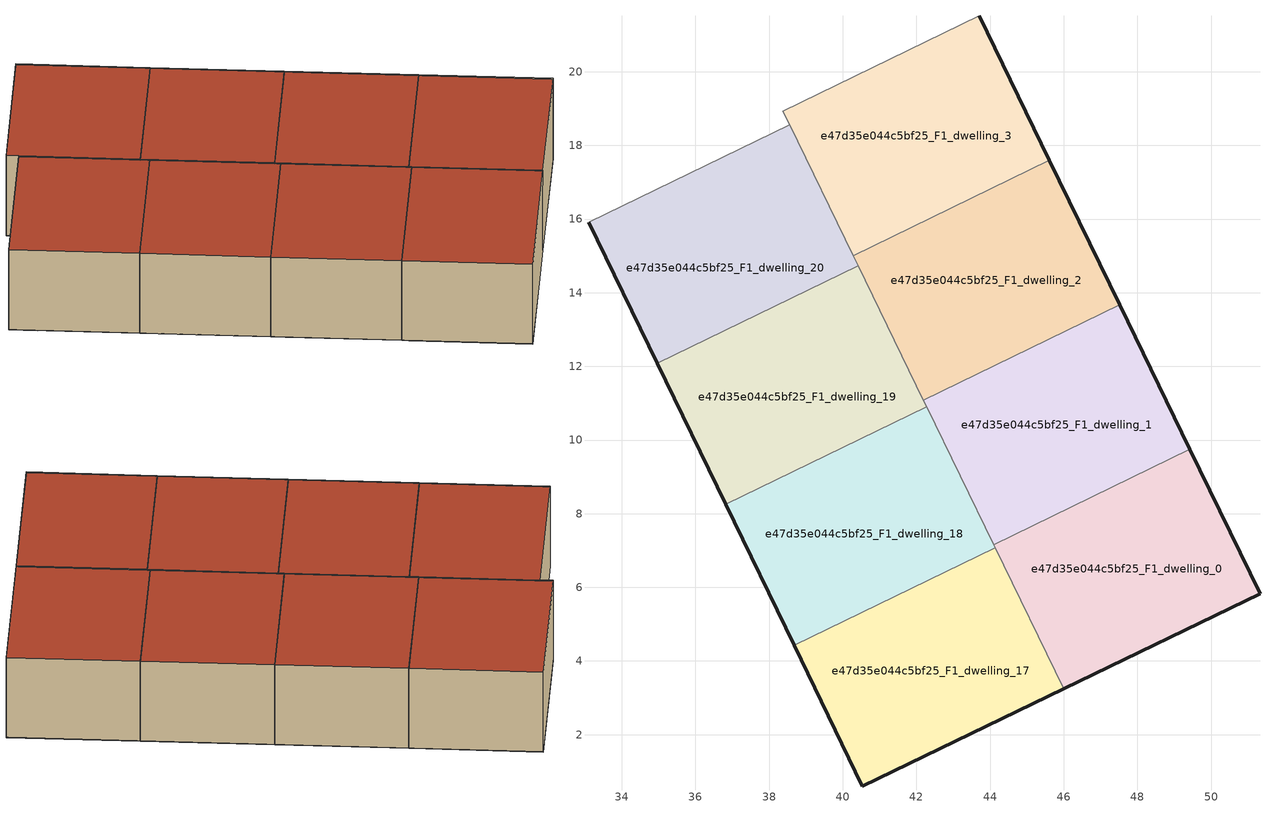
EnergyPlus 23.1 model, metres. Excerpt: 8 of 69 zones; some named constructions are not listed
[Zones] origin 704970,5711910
e47d35e044c5bf25_F1_dwelling_0
 floor to e47d35e044c5bf25_F0_dwelling_0 (EU_floor_Construction): 51.33,5.82 49.42,9.75 44.09,7.16 46,3.24 z3
 wall outside (EU_wall_Construction): 49.42,9.75 51.33,5.82 46,3.24 z3:6
 wall to e47d35e044c5bf25_F1_dwelling_1 (EU_wall_Construction): 44.09,7.16 49.42,9.75 z3:6
 wall to e47d35e044c5bf25_F1_dwelling_17 (EU_wall_Construction): 46,3.24 44.14,7.08 z3:6
 wall to e47d35e044c5bf25_F1_dwelling_18 (EU_wall_Construction): 44.14,7.08 44.09,7.16 z3:6
 roof outside (EU_roof_Construction): 49.42,9.75 51.33,5.82 46,3.24 44.09,7.16 z6
e47d35e044c5bf25_F1_dwelling_1
 floor to e47d35e044c5bf25_F0_dwelling_1 (EU_floor_Construction): 49.42,9.75 47.52,13.67 42.19,11.08 44.09,7.16 z3
 wall outside (EU_wall_Construction): 47.52,13.67 49.42,9.75 z3:6
 wall to e47d35e044c5bf25_F1_dwelling_2 (EU_wall_Construction): 42.19,11.08 47.52,13.67 z3:6
 wall to e47d35e044c5bf25_F1_dwelling_18 (EU_wall_Construction): 44.09,7.16 42.28,10.91 z3:6
 wall to e47d35e044c5bf25_F1_dwelling_19 (EU_wall_Construction): 42.28,10.91 42.19,11.08 z3:6
 roof outside (EU_roof_Construction): 47.52,13.67 49.42,9.75 44.09,7.16 42.19,11.08 z6
e47d35e044c5bf25_F1_dwelling_17
 floor to e47d35e044c5bf25_F0_dwelling_17 (EU_floor_Construction): 46,3.24 44.24,6.86 38.78,4.21 40.54,0.6 z3
 floor to e47d35e044c5bf25_F0_dwelling_18 (EU_floor_Construction): 44.24,6.86 44.14,7.08 38.68,4.42 38.78,4.21 z3
 wall outside (EU_wall_Construction): 46,3.24 40.54,0.6 38.68,4.42 z3:6
 wall to e47d35e044c5bf25_F1_dwelling_18 (EU_wall_Construction): 38.68,4.42 44.14,7.08 z3:6
 roof outside (EU_roof_Construction): 44.14,7.08 46,3.24 40.54,0.6 38.68,4.42 z6
e47d35e044c5bf25_F1_dwelling_18
 floor to e47d35e044c5bf25_F0_dwelling_18 (EU_floor_Construction): 44.14,7.08 42.48,10.48 37.02,7.83 38.68,4.42 z3
 floor to e47d35e044c5bf25_F0_dwelling_19 (EU_floor_Construction): 42.48,10.48 42.28,10.91 36.82,8.25 37.02,7.83 z3
 wall outside (EU_wall_Construction): 38.68,4.42 36.82,8.25 z3:6
 wall to e47d35e044c5bf25_F1_dwelling_19 (EU_wall_Construction): 36.82,8.25 42.28,10.91 z3:6
 roof outside (EU_roof_Construction): 42.28,10.91 44.14,7.08 38.68,4.42 36.82,8.25 z6
e47d35e044c5bf25_F1_dwelling_19
 floor to e47d35e044c5bf25_F0_dwelling_19 (EU_floor_Construction): 42.28,10.91 40.73,14.09 35.27,11.44 36.82,8.25 z3
 floor to e47d35e044c5bf25_F0_dwelling_20 (EU_floor_Construction): 40.73,14.09 40.42,14.73 34.96,12.08 35.27,11.44 z3
 wall outside (EU_wall_Construction): 36.82,8.25 34.96,12.08 z3:6
 wall to e47d35e044c5bf25_F1_dwelling_20 (EU_wall_Construction): 34.96,12.08 40.42,14.73 z3:6
 wall to e47d35e044c5bf25_F1_dwelling_2 (EU_wall_Construction): 40.42,14.73 42.19,11.08 z3:6
 roof outside (EU_roof_Construction): 40.42,14.73 42.28,10.91 36.82,8.25 34.96,12.08 z6
e47d35e044c5bf25_F1_dwelling_2
 floor to e47d35e044c5bf25_F0_dwelling_2 (EU_floor_Construction): 47.52,13.67 45.61,17.6 40.28,15.01 42.19,11.08 z3
 wall outside (EU_wall_Construction): 45.61,17.6 47.52,13.67 z3:6
 wall to e47d35e044c5bf25_F1_dwelling_3 (EU_wall_Construction): 40.28,15.01 45.61,17.6 z3:6
 wall to e47d35e044c5bf25_F1_dwelling_20 (EU_wall_Construction): 40.42,14.73 40.28,15.01 z3:6
 roof outside (EU_roof_Construction): 45.61,17.6 47.52,13.67 42.19,11.08 40.28,15.01 z6
e47d35e044c5bf25_F1_dwelling_20
 floor to e47d35e044c5bf25_F0_dwelling_21 (EU_floor_Construction): 38.97,17.71 38.56,18.56 33.1,15.91 33.51,15.06 z3
 floor adiabatic (EU_floor_Construction): 40.42,14.73 38.56,18.56 38.97,17.71 33.51,15.06 33.1,15.91 34.96,12.08 z3
 wall outside (EU_wall_Construction): 34.96,12.08 33.1,15.91 z3:6
 wall to e47d35e044c5bf25_F1_dwelling_21 (EU_wall_Construction): 33.1,15.91 38.56,18.56 z3:6
 wall to e47d35e044c5bf25_F1_dwelling_3 (EU_wall_Construction): 38.56,18.56 40.28,15.01 z3:6
 roof outside (EU_roof_Construction): 38.56,18.56 40.42,14.73 34.96,12.08 33.1,15.91 z6
e47d35e044c5bf25_F1_dwelling_3
 floor to e47d35e044c5bf25_F0_dwelling_3 (EU_floor_Construction): 45.61,17.6 43.7,21.52 38.38,18.93 40.28,15.01 z3
 wall outside (EU_wall_Construction): 43.7,21.52 45.61,17.6 z3:6
 wall to e47d35e044c5bf25_F1_dwelling_4 (EU_wall_Construction): 38.38,18.93 43.7,21.52 z3:6
 wall to e47d35e044c5bf25_F1_dwelling_21 (EU_wall_Construction): 38.56,18.56 38.38,18.93 z3:6
 roof outside (EU_roof_Construction): 43.7,21.52 45.61,17.6 40.28,15.01 38.38,18.93 z6
[HVACTEMPLATE:THERMOSTAT] Constant Heating Setpoint=20; Constant Cooling Setpoint=50
EU_HeatOnly_e47d35e044c5bf25_F0_dwelling_0; EU_HeatOnly_e47d35e044c5bf25_F0_dwelling_1; EU_HeatOnly_e47d35e044c5bf25_F0_dwelling_2; EU_HeatOnly_e47d35e044c5bf25_F0_dwelling_3; EU_HeatOnly_e47d35e044c5bf25_F0_dwelling_4; EU_HeatOnly_e47d35e044c5bf25_F0_dwelling_5; EU_HeatOnly_e47d35e044c5bf25_F0_dwelling_6; EU_HeatOnly_e47d35e044c5bf25_F0_dwelling_7; EU_HeatOnly_e47d35e044c5bf25_F0_dwelling_8; EU_HeatOnly_e47d35e044c5bf25_F0_dwelling_9; EU_HeatOnly_e47d35e044c5bf25_F0_dwelling_10; EU_HeatOnly_e47d35e044c5bf25_F0_dwelling_11; EU_HeatOnly_e47d35e044c5bf25_F0_dwelling_12; EU_HeatOnly_e47d35e044c5bf25_F0_dwelling_13; EU_HeatOnly_e47d35e044c5bf25_F0_dwelling_14; EU_HeatOnly_e47d35e044c5bf25_F0_dwelling_15; EU_HeatOnly_e47d35e044c5bf25_F0_dwelling_16; EU_HeatOnly_e47d35e044c5bf25_F0_dwelling_17; EU_HeatOnly_e47d35e044c5bf25_F0_dwelling_18; EU_HeatOnly_e47d35e044c5bf25_F0_dwelling_19; EU_HeatOnly_e47d35e044c5bf25_F0_dwelling_20; EU_HeatOnly_e47d35e044c5bf25_F0_dwelling_21; EU_HeatOnly_e47d35e044c5bf25_F0_dwelling_22; EU_HeatOnly_e47d35e044c5bf25_F0_dwelling_23; EU_HeatOnly_e47d35e044c5bf25_F0_dwelling_24; EU_HeatOnly_e47d35e044c5bf25_F0_dwelling_25; EU_HeatOnly_e47d35e044c5bf25_F0_dwelling_26; EU_HeatOnly_e47d35e044c5bf25_F0_dwelling_27; EU_HeatOnly_e47d35e044c5bf25_F0_dwelling_28; EU_HeatOnly_e47d35e044c5bf25_F0_dwelling_29; EU_HeatOnly_e47d35e044c5bf25_F0_dwelling_30; EU_HeatOnly_e47d35e044c5bf25_F0_dwelling_31; EU_HeatOnly_e47d35e044c5bf25_F0_dwelling_32; EU_HeatOnly_e47d35e044c5bf25_F0_dwelling_33; EU_HeatOnly_e47d35e044c5bf25_F0_dwelling_34; EU_HeatOnly_e47d35e044c5bf25_F1_dwelling_0; EU_HeatOnly_e47d35e044c5bf25_F1_dwelling_1; EU_HeatOnly_e47d35e044c5bf25_F1_dwelling_2; EU_HeatOnly_e47d35e044c5bf25_F1_dwelling_3; EU_HeatOnly_e47d35e044c5bf25_F1_dwelling_4; EU_HeatOnly_e47d35e044c5bf25_F1_dwelling_5; EU_HeatOnly_e47d35e044c5bf25_F1_dwelling_6; EU_HeatOnly_e47d35e044c5bf25_F1_dwelling_7; EU_HeatOnly_e47d35e044c5bf25_F1_dwelling_8; EU_HeatOnly_e47d35e044c5bf25_F1_dwelling_9; EU_HeatOnly_e47d35e044c5bf25_F1_dwelling_10; EU_HeatOnly_e47d35e044c5bf25_F1_dwelling_11; EU_HeatOnly_e47d35e044c5bf25_F1_dwelling_12; EU_HeatOnly_e47d35e044c5bf25_F1_dwelling_13; EU_HeatOnly_e47d35e044c5bf25_F1_dwelling_14; EU_HeatOnly_e47d35e044c5bf25_F1_dwelling_15; EU_HeatOnly_e47d35e044c5bf25_F1_dwelling_16; EU_HeatOnly_e47d35e044c5bf25_F1_dwelling_17; EU_HeatOnly_e47d35e044c5bf25_F1_dwelling_18; EU_HeatOnly_e47d35e044c5bf25_F1_dwelling_19; EU_HeatOnly_e47d35e044c5bf25_F1_dwelling_20; EU_HeatOnly_e47d35e044c5bf25_F1_dwelling_21; EU_HeatOnly_e47d35e044c5bf25_F1_dwelling_22; EU_HeatOnly_e47d35e044c5bf25_F1_dwelling_23; EU_HeatOnly_e47d35e044c5bf25_F1_dwelling_24; EU_HeatOnly_e47d35e044c5bf25_F1_dwelling_25; EU_HeatOnly_e47d35e044c5bf25_F1_dwelling_26; EU_HeatOnly_e47d35e044c5bf25_F1_dwelling_27; EU_HeatOnly_e47d35e044c5bf25_F1_dwelling_28; EU_HeatOnly_e47d35e044c5bf25_F1_dwelling_29; EU_HeatOnly_e47d35e044c5bf25_F1_dwelling_30; EU_HeatOnly_e47d35e044c5bf25_F1_dwelling_31; EU_HeatOnly_e47d35e044c5bf25_F1_dwelling_32; EU_HeatOnly_e47d35e044c5bf25_F1_dwelling_33
[SCHEDULE:CONSTANT]
Name | Hourly Value
EU_AlwaysOn | 1
EU_CoolingOff | 0
[SCHEDULE:FILE] Column Number=1; Rows to Skip at Top=0; Number of Hours of Data=8760; Column Separator=Comma; Interpolate to Timestep=No; Minutes per Item=60; Adjust Schedule for Daylight Savings=Yes
Name | File
EU_Step8_GainSchedule_e47d35e044c5bf25_F0_dwelling_9_f000 | ../../schedules/e47d35e044c5bf25/e47d35e044c5bf25_F0_dwelling_9_f000_gain.csv
EU_Step8_GainSchedule_e47d35e044c5bf25_F0_dwelling_10_f000 | ../../schedules/e47d35e044c5bf25/e47d35e044c5bf25_F0_dwelling_10_f000_gain.csv
EU_Step8_GainSchedule_e47d35e044c5bf25_F0_dwelling_11_f000 | ../../schedules/e47d35e044c5bf25/e47d35e044c5bf25_F0_dwelling_11_f000_gain.csv
EU_Step8_GainSchedule_e47d35e044c5bf25_F0_dwelling_12_f000 | ../../schedules/e47d35e044c5bf25/e47d35e044c5bf25_F0_dwelling_12_f000_gain.csv
EU_Step8_GainSchedule_e47d35e044c5bf25_F0_dwelling_13_f000 | ../../schedules/e47d35e044c5bf25/e47d35e044c5bf25_F0_dwelling_13_f000_gain.csv
EU_Step8_GainSchedule_e47d35e044c5bf25_F0_dwelling_14_f000 | ../../schedules/e47d35e044c5bf25/e47d35e044c5bf25_F0_dwelling_14_f000_gain.csv
EU_Step8_GainSchedule_e47d35e044c5bf25_F0_dwelling_15_f000 | ../../schedules/e47d35e044c5bf25/e47d35e044c5bf25_F0_dwelling_15_f000_gain.csv
EU_Step8_GainSchedule_e47d35e044c5bf25_F0_dwelling_16_f000 | ../../schedules/e47d35e044c5bf25/e47d35e044c5bf25_F0_dwelling_16_f000_gain.csv
EU_Step8_GainSchedule_e47d35e044c5bf25_F0_dwelling_17_f000 | ../../schedules/e47d35e044c5bf25/e47d35e044c5bf25_F0_dwelling_17_f000_gain.csv
EU_Step8_GainSchedule_e47d35e044c5bf25_F0_dwelling_18_f000 | ../../schedules/e47d35e044c5bf25/e47d35e044c5bf25_F0_dwelling_18_f000_gain.csv
EU_Step8_GainSchedule_e47d35e044c5bf25_F0_dwelling_19_f000 | ../../schedules/e47d35e044c5bf25/e47d35e044c5bf25_F0_dwelling_19_f000_gain.csv
EU_Step8_GainSchedule_e47d35e044c5bf25_F0_dwelling_20_f000 | ../../schedules/e47d35e044c5bf25/e47d35e044c5bf25_F0_dwelling_20_f000_gain.csv
EU_Step8_GainSchedule_e47d35e044c5bf25_F0_dwelling_21_f000 | ../../schedules/e47d35e044c5bf25/e47d35e044c5bf25_F0_dwelling_21_f000_gain.csv
EU_Step8_GainSchedule_e47d35e044c5bf25_F0_dwelling_22_f000 | ../../schedules/e47d35e044c5bf25/e47d35e044c5bf25_F0_dwelling_22_f000_gain.csv
EU_Step8_GainSchedule_e47d35e044c5bf25_F0_dwelling_23_f000 | ../../schedules/e47d35e044c5bf25/e47d35e044c5bf25_F0_dwelling_23_f000_gain.csv
EU_Step8_GainSchedule_e47d35e044c5bf25_F0_dwelling_24_f000 | ../../schedules/e47d35e044c5bf25/e47d35e044c5bf25_F0_dwelling_24_f000_gain.csv
EU_Step8_GainSchedule_e47d35e044c5bf25_F0_dwelling_25_f000 | ../../schedules/e47d35e044c5bf25/e47d35e044c5bf25_F0_dwelling_25_f000_gain.csv
EU_Step8_GainSchedule_e47d35e044c5bf25_F0_dwelling_26_f000 | ../../schedules/e47d35e044c5bf25/e47d35e044c5bf25_F0_dwelling_26_f000_gain.csv
EU_Step8_GainSchedule_e47d35e044c5bf25_F0_dwelling_27_f000 | ../../schedules/e47d35e044c5bf25/e47d35e044c5bf25_F0_dwelling_27_f000_gain.csv
EU_Step8_GainSchedule_e47d35e044c5bf25_F0_dwelling_28_f000 | ../../schedules/e47d35e044c5bf25/e47d35e044c5bf25_F0_dwelling_28_f000_gain.csv
EU_Step8_GainSchedule_e47d35e044c5bf25_F0_dwelling_29_f000 | ../../schedules/e47d35e044c5bf25/e47d35e044c5bf25_F0_dwelling_29_f000_gain.csv
EU_Step8_GainSchedule_e47d35e044c5bf25_F0_dwelling_30_f000 | ../../schedules/e47d35e044c5bf25/e47d35e044c5bf25_F0_dwelling_30_f000_gain.csv
EU_Step8_GainSchedule_e47d35e044c5bf25_F0_dwelling_31_f000 | ../../schedules/e47d35e044c5bf25/e47d35e044c5bf25_F0_dwelling_31_f000_gain.csv
EU_Step8_GainSchedule_e47d35e044c5bf25_F0_dwelling_32_f000 | ../../schedules/e47d35e044c5bf25/e47d35e044c5bf25_F0_dwelling_32_f000_gain.csv
EU_Step8_GainSchedule_e47d35e044c5bf25_F0_dwelling_33_f000 | ../../schedules/e47d35e044c5bf25/e47d35e044c5bf25_F0_dwelling_33_f000_gain.csv
EU_Step8_GainSchedule_e47d35e044c5bf25_F0_dwelling_34_f000 | ../../schedules/e47d35e044c5bf25/e47d35e044c5bf25_F0_dwelling_34_f000_gain.csv
EU_Step8_GainSchedule_e47d35e044c5bf25_F1_dwelling_25_f000 | ../../schedules/e47d35e044c5bf25/e47d35e044c5bf25_F1_dwelling_25_f000_gain.csv
EU_Step8_GainSchedule_e47d35e044c5bf25_F1_dwelling_26_f000 | ../../schedules/e47d35e044c5bf25/e47d35e044c5bf25_F1_dwelling_26_f000_gain.csv
EU_Step8_GainSchedule_e47d35e044c5bf25_F1_dwelling_27_f000 | ../../schedules/e47d35e044c5bf25/e47d35e044c5bf25_F1_dwelling_27_f000_gain.csv
EU_Step8_GainSchedule_e47d35e044c5bf25_F1_dwelling_28_f000 | ../../schedules/e47d35e044c5bf25/e47d35e044c5bf25_F1_dwelling_28_f000_gain.csv
EU_Step8_GainSchedule_e47d35e044c5bf25_F1_dwelling_29_f000 | ../../schedules/e47d35e044c5bf25/e47d35e044c5bf25_F1_dwelling_29_f000_gain.csv
EU_Step8_GainSchedule_e47d35e044c5bf25_F1_dwelling_30_f000 | ../../schedules/e47d35e044c5bf25/e47d35e044c5bf25_F1_dwelling_30_f000_gain.csv
EU_Step8_GainSchedule_e47d35e044c5bf25_F1_dwelling_31_f000 | ../../schedules/e47d35e044c5bf25/e47d35e044c5bf25_F1_dwelling_31_f000_gain.csv
EU_Step8_GainSchedule_e47d35e044c5bf25_F1_dwelling_32_f000 | ../../schedules/e47d35e044c5bf25/e47d35e044c5bf25_F1_dwelling_32_f000_gain.csv
EU_Step8_GainSchedule_e47d35e044c5bf25_F1_dwelling_33_f000 | ../../schedules/e47d35e044c5bf25/e47d35e044c5bf25_F1_dwelling_33_f000_gain.csv
